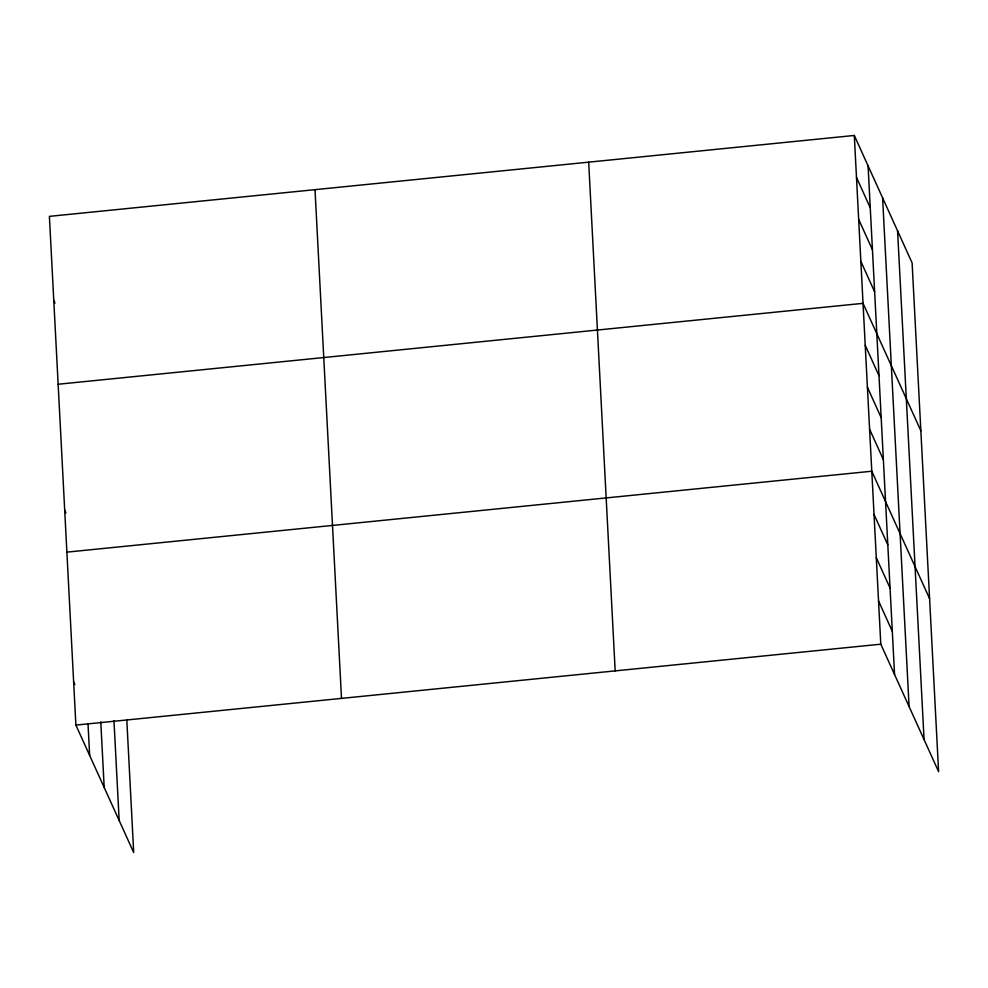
<?xml version="1.0" encoding="UTF-8"?>
<svg xmlns="http://www.w3.org/2000/svg" width="988" height="988" viewBox="0 0 988 988"><rect width="100%" height="100%" fill="white"/><g stroke="black" fill="none" stroke-linecap="round" stroke-linejoin="round"><path stroke-width="1.48" d="M854.299 135.455L880.79 644.188L938.6 771.64L912.109 262.907L854.299 135.455L49.4 216.36L75.891 725.093L133.701 852.545L126.797 719.832M58.144 384.246L863.043 303.341L920.853 430.78M66.888 552.131L871.787 471.227L929.597 598.666M75.891 725.093L880.79 644.188M856.485 177.432L870.243 207.776M858.671 219.398L872.429 249.754M860.857 261.375L874.615 291.719M865.229 345.306L878.987 375.662M867.415 387.284L881.173 417.628M869.601 429.249L883.358 459.605M874.034 514.464L887.804 544.808M876.282 557.701L890.052 588.058M878.542 600.951L892.3 631.295M53.772 300.303L55.019 303.069M64.702 510.154L65.949 512.92M73.643 681.856L74.89 684.61M897.573 230.859L924.064 739.592M882.593 197.847L909.096 706.581M868.069 165.811L894.56 674.545M588.675 162.156L615.178 670.889M315.011 189.671L341.502 698.393M113.966 720.598L119.165 820.497M100.776 721.882L104.197 787.485M88.031 724.13L89.661 755.45"/></g></svg>
